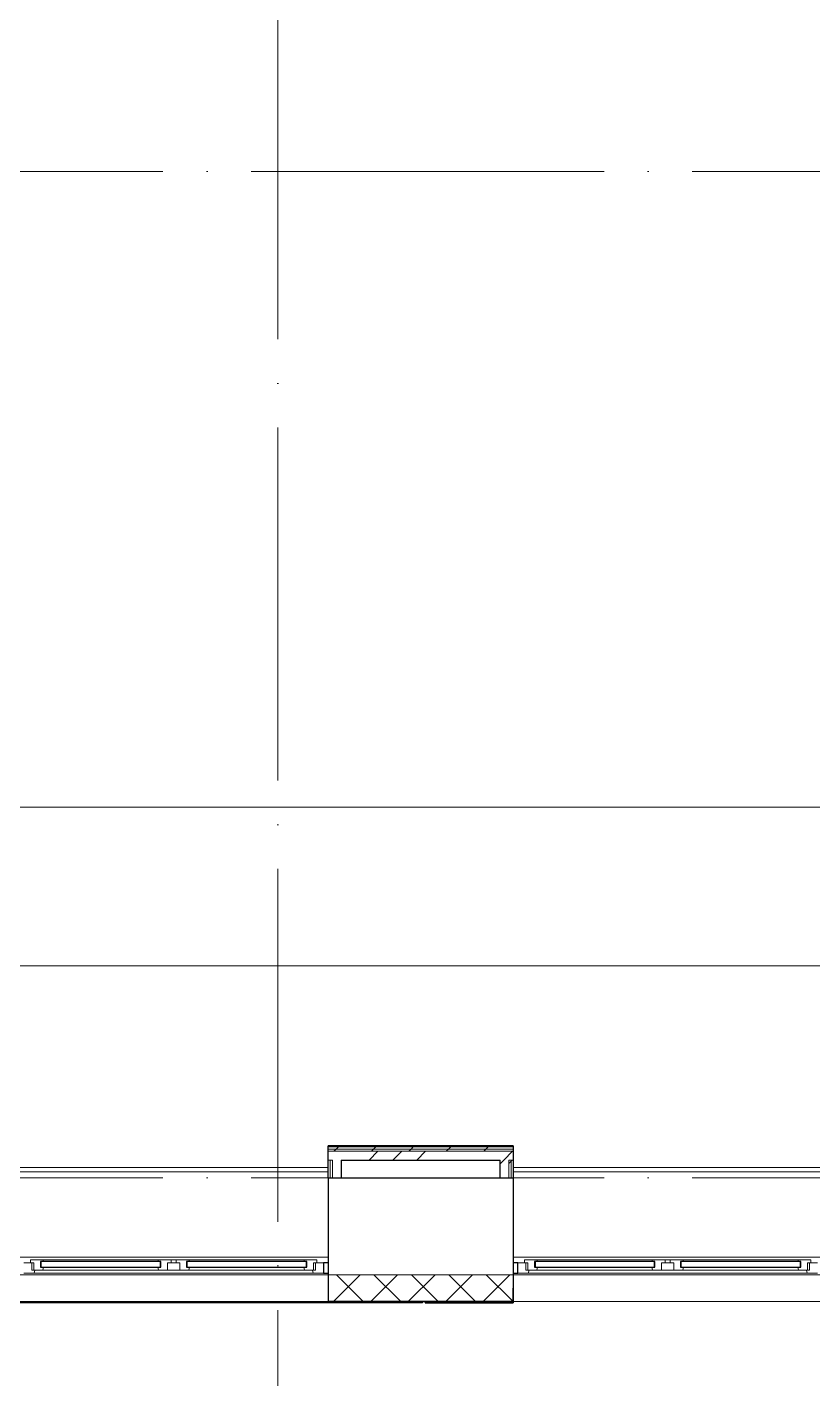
# Model space of a CAD drawing. Header units: millimetres. Extents: x -88595 to 880822, y -1054509 to -148035.
# Drawn here: x 306742 to 311197, y -248392 to -240733 of the extents above; entities that cross this region are included whole.
import ezdxf

# ---------------------------------------------------------------- set-up
doc = ezdxf.new("R2010")
doc.units = ezdxf.units.MM
doc.linetypes.add('ADSK_Линия сетки', pattern=[25, 20, -2.5, 0, -2.5])
for name, color, linetype, lineweight in [('_ Окна', 7, 'Continuous', 30), ('Оборудование', 7, 'Continuous', 18), ('Ограждение', 7, 'Continuous', 9), ('Окна', 7, 'Continuous', 9), ('Оси', 7, 'Continuous', 9), ('Стены внутренние', 7, 'Continuous', 18), ('Стены наружные', 7, 'Continuous', 18), ('Стены штриховка', 7, 'Continuous', 9)]:
    doc.layers.add(name, color=color, linetype=linetype, lineweight=lineweight)

# ---------------------------------------------------------------- blocks, each defined once
blk = doc.blocks.new('2 этаж')
at = {"layer": '_ Окна', "lineweight": 18}
for p, q in [((336095.5, 680074.5), (336057.5, 680074.5)), ((336151.5, 680091.5), (336095.5, 680091.5)), ((336095.5, 680091.5), (336095.5, 680074.5)), ((336095.5, 680074.5), (336115.5, 680074.5)), ((336103.5, 680033.5), (336103.5, 680074.5)), ((336115.5, 680074.5), (336115.5, 680033.5)), ((336152.5, 680090.5), (336151.5, 680091.5)), ((336153.5, 680091.5), (336152.5, 680090.5)), ((336152.5, 680050.5), (336152.5, 680082.5)), ((336152.5, 680082.5), (336170.5, 680082.5)), ((336170.5, 680050.5), (336152.5, 680050.5)), ((336168.1, 680091.5), (336153.5, 680091.5)), ((336165.9, 680033.5), (336170.5, 680050.5)), ((336170.5, 680082.5), (336168.1, 680091.5)), ((336819.9, 680091.5), (336817.5, 680082.5)), ((336817.5, 680082.5), (336835.5, 680082.5)), ((336835.5, 680050.5), (336817.5, 680050.5)), ((336817.5, 680050.5), (336822.1, 680033.5)), ((336834.5, 680091.5), (336819.9, 680091.5)), ((336835.5, 680090.5), (336834.5, 680091.5)), ((336836.5, 680091.5), (336835.5, 680090.5)), ((336835.5, 680082.5), (336835.5, 680050.5)), ((336892.5, 680091.5), (336836.5, 680091.5)), ((336872.5, 680033.5), (336872.5, 680074.5)), ((336872.5, 680074.5), (336892.5, 680074.5)), ((336892.5, 680074.5), (336892.5, 680091.5)), ((336978.5, 680091.5), (336922.5, 680091.5)), ((336922.5, 680091.5), (336922.5, 680074.5)), ((336922.5, 680074.5), (336942.5, 680074.5)), ((336942.5, 680074.5), (336942.5, 680033.5)), ((336979.5, 680090.5), (336978.5, 680091.5)), ((336980.5, 680091.5), (336979.5, 680090.5)), ((336979.5, 680050.5), (336979.5, 680082.5)), ((336979.5, 680082.5), (336997.5, 680082.5)), ((336997.5, 680050.5), (336979.5, 680050.5)), ((336995.1, 680091.5), (336980.5, 680091.5)), ((336992.9, 680033.5), (336997.5, 680050.5)), ((336997.5, 680082.5), (336995.1, 680091.5)), ((337646.9, 680091.5), (337644.5, 680082.5)), ((337644.5, 680082.5), (337662.5, 680082.5)), ((337662.5, 680050.5), (337644.5, 680050.5)), ((337644.5, 680050.5), (337649.1, 680033.5)), ((337661.5, 680091.5), (337646.9, 680091.5)), ((337662.5, 680090.5), (337661.5, 680091.5)), ((337663.5, 680091.5), (337662.5, 680090.5)), ((337662.5, 680082.5), (337662.5, 680050.5)), ((337719.5, 680091.5), (337663.5, 680091.5)), ((337699.5, 680033.5), (337699.5, 680074.5)), ((337699.5, 680074.5), (337719.5, 680074.5)), ((337711.5, 680074.5), (337711.5, 680033.5)), ((337719.5, 680074.5), (337719.5, 680091.5)), ((337757.5, 680074.5), (337719.5, 680074.5)), ((337757.5, 680016.5), (337757.5, 680074.5)), ((338895.5, 680074.5), (338857.5, 680074.5)), ((338857.5, 680074.5), (338857.5, 680016.5)), ((338951.5, 680091.5), (338895.5, 680091.5)), ((338895.5, 680091.5), (338895.5, 680074.5)), ((338895.5, 680074.5), (338915.5, 680074.5)), ((338903.5, 680033.5), (338903.5, 680074.5)), ((338915.5, 680074.5), (338915.5, 680033.5)), ((338952.5, 680090.5), (338951.5, 680091.5)), ((338953.5, 680091.5), (338952.5, 680090.5)), ((338952.5, 680050.5), (338952.5, 680082.5)), ((338952.5, 680082.5), (338970.5, 680082.5)), ((338970.5, 680050.5), (338952.5, 680050.5)), ((338968.1, 680091.5), (338953.5, 680091.5)), ((338965.9, 680033.5), (338970.5, 680050.5)), ((338970.5, 680082.5), (338968.1, 680091.5)), ((339619.9, 680091.5), (339617.5, 680082.5)), ((339617.5, 680082.5), (339635.5, 680082.5)), ((339635.5, 680050.5), (339617.5, 680050.5)), ((339617.5, 680050.5), (339622.1, 680033.5)), ((339634.5, 680091.5), (339619.9, 680091.5)), ((339635.5, 680090.5), (339634.5, 680091.5)), ((339636.5, 680091.5), (339635.5, 680090.5)), ((339635.5, 680082.5), (339635.5, 680050.5)), ((339692.5, 680091.5), (339636.5, 680091.5)), ((339672.5, 680033.5), (339672.5, 680074.5)), ((339672.5, 680074.5), (339692.5, 680074.5)), ((339692.5, 680074.5), (339692.5, 680091.5)), ((339778.5, 680091.5), (339722.5, 680091.5)), ((339722.5, 680091.5), (339722.5, 680074.5)), ((339722.5, 680074.5), (339742.5, 680074.5)), ((339742.5, 680074.5), (339742.5, 680033.5)), ((339779.5, 680090.5), (339778.5, 680091.5)), ((339780.5, 680091.5), (339779.5, 680090.5)), ((339779.5, 680050.5), (339779.5, 680082.5)), ((339779.5, 680082.5), (339797.5, 680082.5)), ((339797.5, 680050.5), (339779.5, 680050.5)), ((339795.1, 680091.5), (339780.5, 680091.5)), ((339792.9, 680033.5), (339797.5, 680050.5)), ((339797.5, 680082.5), (339795.1, 680091.5)), ((340446.9, 680091.5), (340444.5, 680082.5)), ((340444.5, 680082.5), (340462.5, 680082.5)), ((340462.5, 680050.5), (340444.5, 680050.5)), ((340444.5, 680050.5), (340449.1, 680033.5)), ((340461.5, 680091.5), (340446.9, 680091.5)), ((340462.5, 680090.5), (340461.5, 680091.5)), ((340463.5, 680091.5), (340462.5, 680090.5)), ((340462.5, 680082.5), (340462.5, 680050.5)), ((340519.5, 680091.5), (340463.5, 680091.5)), ((340499.5, 680033.5), (340499.5, 680074.5)), ((340499.5, 680074.5), (340519.5, 680074.5)), ((340511.5, 680074.5), (340511.5, 680033.5)), ((340519.5, 680074.5), (340519.5, 680091.5)), ((340557.5, 680074.5), (340519.5, 680074.5)), ((336057.5, 680016.5), (336116.9, 680016.5)), ((336115.5, 680033.5), (336103.5, 680033.5)), ((336115.5, 680033.5), (336165.9, 680033.5)), ((336116.9, 680016.5), (336121.5, 680033.5)), ((336822.1, 680033.5), (336872.5, 680033.5)), ((336942.5, 680033.5), (336992.9, 680033.5)), ((337649.1, 680033.5), (337699.5, 680033.5)), ((337693.5, 680033.5), (337698.1, 680016.5)), ((337698.1, 680016.5), (337757.5, 680016.5)), ((337711.5, 680033.5), (337699.5, 680033.5)), ((338857.5, 680016.5), (338916.9, 680016.5)), ((338915.5, 680033.5), (338903.5, 680033.5)), ((338915.5, 680033.5), (338965.9, 680033.5)), ((338916.9, 680016.5), (338921.5, 680033.5)), ((339622.1, 680033.5), (339672.5, 680033.5)), ((339742.5, 680033.5), (339792.9, 680033.5)), ((340449.1, 680033.5), (340499.5, 680033.5)), ((340493.5, 680033.5), (340498.1, 680016.5)), ((340498.1, 680016.5), (340557.5, 680016.5)), ((340511.5, 680033.5), (340499.5, 680033.5))]:
    blk.add_line(p, q, dxfattribs=at)
at = {"layer": '_ Окна'}
for p, q in [((336155.5, 680082.5), (336152.5, 680082.5)), ((336152.5, 680082.5), (336152.5, 680050.5)), ((336152.5, 680050.5), (336155.5, 680050.5)), ((336832.5, 680082.5), (336155.5, 680082.5)), ((336155.5, 680082.5), (336155.5, 680050.5)), ((336155.5, 680050.5), (336155.5, 680082.5)), ((336155.5, 680050.5), (336832.5, 680050.5)), ((336832.5, 680050.5), (336832.5, 680082.5)), ((336832.5, 680082.5), (336832.5, 680050.5)), ((336835.5, 680082.5), (336832.5, 680082.5)), ((336832.5, 680050.5), (336835.5, 680050.5)), ((336835.5, 680050.5), (336835.5, 680082.5)), ((336982.5, 680082.5), (336979.5, 680082.5)), ((336979.5, 680082.5), (336979.5, 680050.5)), ((336979.5, 680050.5), (336982.5, 680050.5)), ((337659.5, 680082.5), (336982.5, 680082.5)), ((336982.5, 680082.5), (336982.5, 680050.5)), ((336982.5, 680050.5), (336982.5, 680082.5)), ((336982.5, 680050.5), (337659.5, 680050.5)), ((337659.5, 680050.5), (337659.5, 680082.5)), ((337659.5, 680082.5), (337659.5, 680050.5)), ((337662.5, 680082.5), (337659.5, 680082.5)), ((337659.5, 680050.5), (337662.5, 680050.5)), ((337662.5, 680050.5), (337662.5, 680082.5)), ((337782.5, 680074.5), (337757.5, 680074.5)), ((337757.5, 680074.5), (337757.5, 680016.5)), ((338857.5, 680074.5), (338832.5, 680074.5)), ((338857.5, 680016.5), (338857.5, 680074.5)), ((338955.5, 680082.5), (338952.5, 680082.5)), ((338952.5, 680082.5), (338952.5, 680050.5)), ((338952.5, 680050.5), (338955.5, 680050.5)), ((339632.5, 680082.5), (338955.5, 680082.5)), ((338955.5, 680082.5), (338955.5, 680050.5)), ((338955.5, 680050.5), (338955.5, 680082.5)), ((338955.5, 680050.5), (339632.5, 680050.5)), ((339632.5, 680050.5), (339632.5, 680082.5)), ((339632.5, 680082.5), (339632.5, 680050.5)), ((339635.5, 680082.5), (339632.5, 680082.5)), ((339632.5, 680050.5), (339635.5, 680050.5)), ((339635.5, 680050.5), (339635.5, 680082.5)), ((339782.5, 680082.5), (339779.5, 680082.5)), ((339779.5, 680082.5), (339779.5, 680050.5)), ((339779.5, 680050.5), (339782.5, 680050.5)), ((340459.5, 680082.5), (339782.5, 680082.5)), ((339782.5, 680082.5), (339782.5, 680050.5)), ((339782.5, 680050.5), (339782.5, 680082.5)), ((339782.5, 680050.5), (340459.5, 680050.5)), ((340459.5, 680050.5), (340459.5, 680082.5)), ((340459.5, 680082.5), (340459.5, 680050.5)), ((340462.5, 680082.5), (340459.5, 680082.5)), ((340459.5, 680050.5), (340462.5, 680050.5)), ((340462.5, 680050.5), (340462.5, 680082.5)), ((337757.5, 680016.5), (337782.5, 680016.5)), ((338832.5, 680016.5), (338857.5, 680016.5))]:
    blk.add_line(p, q, dxfattribs=at)
at = {"layer": 'Ограждение'}
for p, q in [((346862.8, 682656.5), (333957.5, 682656.5)), ((346862.8, 681756.5), (332772.5, 681756.5)), ((337782.5, 680614), (336032.5, 680614)), ((336032.5, 680589), (337782.5, 680589)), ((340582.5, 680614), (338832.5, 680614)), ((338832.5, 680589), (340582.5, 680589)), ((337782.5, 680106.5), (336032.5, 680106.5)), ((340582.5, 680106.5), (338832.5, 680106.5))]:
    blk.add_line(p, q, dxfattribs=at)
at = {"layer": 'Окна'}
for p, q in [((336153.5, 680091.5), (336151.5, 680091.5)), ((336819.9, 680091.5), (336168.1, 680091.5)), ((336836.5, 680091.5), (336834.5, 680091.5)), ((336892.5, 680091.5), (336922.5, 680091.5)), ((336922.5, 680074.5), (336892.5, 680074.5)), ((336980.5, 680091.5), (336978.5, 680091.5)), ((337646.9, 680091.5), (336995.1, 680091.5)), ((337663.5, 680091.5), (337661.5, 680091.5)), ((338953.5, 680091.5), (338951.5, 680091.5)), ((339619.9, 680091.5), (338968.1, 680091.5)), ((339636.5, 680091.5), (339634.5, 680091.5)), ((339692.5, 680091.5), (339722.5, 680091.5)), ((339722.5, 680074.5), (339692.5, 680074.5)), ((339780.5, 680091.5), (339778.5, 680091.5)), ((340446.9, 680091.5), (339795.1, 680091.5)), ((340463.5, 680091.5), (340461.5, 680091.5)), ((336116.9, 680016.5), (337698.1, 680016.5)), ((336165.9, 680033.5), (336822.1, 680033.5)), ((336942.5, 680033.5), (336872.5, 680033.5)), ((336992.9, 680033.5), (337649.1, 680033.5)), ((338916.9, 680016.5), (340498.1, 680016.5)), ((338965.9, 680033.5), (339622.1, 680033.5)), ((339742.5, 680033.5), (339672.5, 680033.5)), ((339792.9, 680033.5), (340449.1, 680033.5))]:
    blk.add_line(p, q, dxfattribs=at)
at = {"layer": 'Оси', "linetype": 'ADSK_Линия сетки', "ltscale": 100}
for p, q in [((337497.5, 697307.1), (337497.5, 632600.4)), ((359347.5, 686256.5), (287587.4, 686256.5)), ((359347.5, 680556.5), (287625.2, 680556.5))]:
    blk.add_line(p, q, dxfattribs=at)
at = {"layer": 'Стены внутренние', "lineweight": 30}
for p, q in [((337782.5, 680556.5), (337782.5, 679854.5)), ((337857.5, 680556.5), (338757.5, 680556.5)), ((338832.5, 680556.5), (338832.5, 679854.5)), ((337782.5, 679854.5), (338832.5, 679854.5))]:
    blk.add_line(p, q, dxfattribs=at)
at = {"layer": 'Стены внутренние'}
for p, q in [((332097.5, 680006.5), (344472.5, 680006.5)), ((337782.5, 680006.5), (343407.5, 680006.5)), ((337782.5, 679854.5), (336032.5, 679854.5)), ((340582.5, 679854.5), (338832.5, 679854.5))]:
    blk.add_line(p, q, dxfattribs=at)
at = {"layer": 'Стены внутренние', "linetype": 'Continuous', "lineweight": 9}
for p, q in [((337814.7, 679856.5), (337964.7, 680006.5)), ((337980.5, 679856.5), (337830.5, 680006.5)), ((338026.8, 679856.5), (338176.8, 680006.5)), ((338192.7, 679856.5), (338042.7, 680006.5)), ((338239, 679856.5), (338389, 680006.5)), ((338404.8, 679856.5), (338254.8, 680006.5)), ((338451.1, 679856.5), (338601.1, 680006.5)), ((338616.9, 679856.5), (338466.9, 680006.5)), ((338663.2, 679856.5), (338813.2, 680006.5)), ((338829.1, 679856.5), (338679.1, 680006.5)), ((338405.7, 679854.5), (338404.6, 679856.5))]:
    blk.add_line(p, q, dxfattribs=at)
at = {"layer": 'Стены наружные', "lineweight": 30}
for p, q in [((338832.5, 680736.5), (337782.5, 680736.5)), ((337782.5, 680556.5), (337782.5, 680736.5)), ((338832.5, 680736.5), (338832.5, 680556.5)), ((337857.5, 680656.5), (338757.5, 680656.5)), ((337857.5, 680656.5), (337857.5, 680556.5)), ((338757.5, 680556.5), (338757.5, 680656.5)), ((337782.5, 680556.5), (337857.5, 680556.5)), ((338757.5, 680556.5), (338832.5, 680556.5)), ((338832.5, 679853.5), (338332.5, 679853.5)), ((338332.5, 679853.5), (338332.5, 679848.5)), ((338332.5, 679848.5), (338832.5, 679848.5)), ((338832.5, 679853.5), (338832.5, 679848.5))]:
    blk.add_line(p, q, dxfattribs=at)
at = {"layer": 'Стены наружные', "linetype": 'Continuous', "lineweight": 9}
for p, q in [((337828.7, 680719), (337841.2, 680731.5)), ((338040.8, 680719), (338053.3, 680731.5)), ((338053.3, 680731.5), (338058.3, 680736.5)), ((338252.9, 680719), (338265.4, 680731.5)), ((338465.1, 680719), (338477.6, 680731.5)), ((338477.6, 680731.5), (338482.6, 680736.5)), ((338677.2, 680719), (338689.7, 680731.5)), ((337816.2, 680706.5), (337828.7, 680719)), ((338015.6, 680656.5), (338065.6, 680706.5)), ((338028.3, 680706.5), (338040.8, 680719)), ((338150.5, 680656.5), (338200.5, 680706.5)), ((338240.4, 680706.5), (338252.9, 680719)), ((338285.4, 680656.5), (338335.4, 680706.5)), ((338452.6, 680706.5), (338465.1, 680719)), ((338664.7, 680706.5), (338677.2, 680719)), ((338757.5, 680635.1), (338778.9, 680656.5)), ((338778.9, 680656.5), (338828.9, 680706.5)), ((338807.5, 680637.2), (338820, 680649.7)), ((338820, 680649.7), (338826.8, 680656.5)), ((338409.2, 679848.5), (338406.3, 679853.5))]:
    blk.add_line(p, q, dxfattribs=at)
at = {"layer": 'Стены наружные'}
for p, q in [((335492.5, 679853.5), (338317.5, 679853.5)), ((338317.5, 679848.5), (335492.5, 679848.5)), ((338317.5, 679848.5), (338317.5, 679853.5))]:
    blk.add_line(p, q, dxfattribs=at)
at = {"layer": 'Стены штриховка'}
for p, q in [((337782.5, 680731.5), (338832.5, 680731.5)), ((338832.5, 680731.5), (337782.5, 680731.5)), ((338832.5, 680719), (337782.5, 680719)), ((338832.5, 680706.5), (337782.5, 680706.5)), ((337782.5, 680656.5), (337807.5, 680656.5)), ((337795, 680556.5), (337795, 680656.5)), ((337807.5, 680556.5), (337807.5, 680656.5)), ((338807.5, 680556.5), (338807.5, 680656.5)), ((338807.5, 680656.5), (338832.5, 680656.5)), ((338820, 680556.5), (338820, 680656.5)), ((337784.5, 679930.5), (337782.5, 679930.5)), ((337784.5, 679856.5), (337784.5, 679930.5)), ((338832.5, 679930.5), (338830.5, 679930.5)), ((338830.5, 679930.5), (338830.5, 679856.5)), ((338830.5, 679856.5), (337784.5, 679856.5))]:
    blk.add_line(p, q, dxfattribs=at)

msp = doc.modelspace()

# ---------------------------------------------------------------- block references
at = {"layer": 'Оборудование', "color": 5, "true_color": 0x0000ff}
msp.add_blockref('2 этаж', (-29334.2, -927808.4), dxfattribs=at)

doc.saveas('drawing.dxf')
